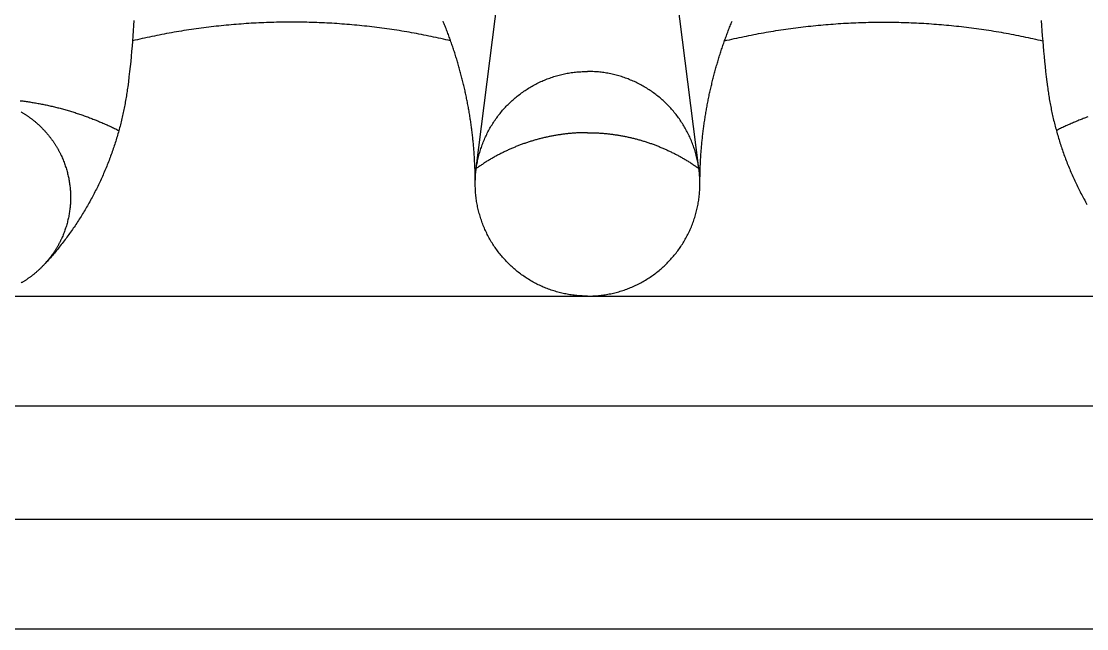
# Model space of a CAD drawing. Extents: x -111 to 2985, y -118 to 122.
# Drawn here: x -13.62 to 11.46, y -73.75 to -59.45 of the extents above; entities that cross this region are included whole.
import ezdxf

# ---------------------------------------------------------------- set-up
doc = ezdxf.new("R2010")
doc.units = 0
doc.layers.add('LAYER_03', color=5, linetype='CONTINUOUS')

msp = doc.modelspace()

# ---------------------------------------------------------------- linework, layer by layer
at = {"layer": 'LAYER_03'}
for points in [[(-2.909, -62.914), (-0.29, -42.262)], [(2.329, -62.914), (-0.29, -42.262)], [(-10.968, -59.431), (-10.975, -59.552), (-10.983, -59.673), (-10.992, -59.794), (-11.001, -59.914), (-11.011, -60.035), (-11.021, -60.155), (-11.033, -60.275), (-11.044, -60.395), (-11.057, -60.515), (-11.07, -60.634), (-11.084, -60.754), (-11.099, -60.873), (-11.114, -60.992)], [(-3.513, -59.911), (-3.57, -59.897), (-3.627, -59.884), (-3.684, -59.871), (-3.742, -59.858), (-3.799, -59.845), (-3.856, -59.833), (-3.913, -59.821), (-3.971, -59.809), (-4.028, -59.797), (-4.086, -59.785), (-4.143, -59.774), (-4.201, -59.762), (-4.259, -59.751), (-4.317, -59.74), (-4.375, -59.73), (-4.432, -59.719), (-4.49, -59.709), (-4.548, -59.699), (-4.606, -59.689), (-4.665, -59.68), (-4.723, -59.67), (-4.781, -59.661), (-4.839, -59.652), (-4.898, -59.644), (-4.956, -59.635), (-5.014, -59.627), (-5.073, -59.619), (-5.131, -59.611), (-5.19, -59.603), (-5.249, -59.596), (-5.307, -59.588), (-5.366, -59.581), (-5.425, -59.574), (-5.483, -59.568), (-5.542, -59.561), (-5.601, -59.555), (-5.66, -59.549), (-5.719, -59.544), (-5.778, -59.538), (-5.836, -59.533), (-5.895, -59.528), (-5.954, -59.523), (-6.013, -59.518), (-6.073, -59.514), (-6.132, -59.509), (-6.191, -59.505), (-6.25, -59.501), (-6.309, -59.498), (-6.368, -59.495), (-6.427, -59.491), (-6.486, -59.488), (-6.546, -59.486), (-6.605, -59.483), (-6.664, -59.481), (-6.723, -59.479), (-6.783, -59.477), (-6.842, -59.475), (-6.901, -59.474), (-6.961, -59.473), (-7.02, -59.472), (-7.079, -59.471), (-7.138, -59.47), (-7.198, -59.47), (-7.257, -59.47), (-7.316, -59.47), (-7.376, -59.47), (-7.435, -59.471), (-7.494, -59.472), (-7.553, -59.473), (-7.613, -59.474), (-7.672, -59.475), (-7.731, -59.477), (-7.791, -59.479), (-7.85, -59.481), (-7.909, -59.483), (-7.968, -59.486), (-8.028, -59.488), (-8.087, -59.491), (-8.146, -59.495), (-8.205, -59.498), (-8.264, -59.501), (-8.323, -59.505), (-8.382, -59.509), (-8.441, -59.514), (-8.501, -59.518), (-8.56, -59.523), (-8.619, -59.528), (-8.678, -59.533), (-8.736, -59.538), (-8.795, -59.544), (-8.854, -59.549), (-8.913, -59.555), (-8.972, -59.561), (-9.031, -59.568), (-9.089, -59.574), (-9.148, -59.581), (-9.207, -59.588), (-9.265, -59.596), (-9.324, -59.603), (-9.383, -59.611), (-9.441, -59.619), (-9.5, -59.627), (-9.558, -59.635), (-9.616, -59.644), (-9.675, -59.652), (-9.733, -59.661), (-9.791, -59.67), (-9.849, -59.68), (-9.908, -59.689), (-9.966, -59.699), (-10.024, -59.709), (-10.082, -59.719), (-10.139, -59.73), (-10.197, -59.74), (-10.255, -59.751), (-10.313, -59.762), (-10.371, -59.774), (-10.428, -59.785), (-10.486, -59.797), (-10.543, -59.809), (-10.601, -59.821), (-10.658, -59.833), (-10.715, -59.845), (-10.772, -59.858), (-10.83, -59.871), (-10.887, -59.884), (-10.944, -59.897), (-11.001, -59.911)], [(-2.934, -63.275), (-2.934, -63.244), (-2.934, -63.214), (-2.935, -63.183), (-2.935, -63.153), (-2.935, -63.122), (-2.936, -63.092), (-2.936, -63.061), (-2.937, -63.031), (-2.938, -63), (-2.939, -62.97), (-2.94, -62.939), (-2.941, -62.909), (-2.942, -62.878), (-2.943, -62.848), (-2.945, -62.817), (-2.946, -62.787), (-2.948, -62.756), (-2.949, -62.726), (-2.951, -62.695), (-2.953, -62.664), (-2.955, -62.634), (-2.957, -62.603), (-2.959, -62.573), (-2.961, -62.542), (-2.963, -62.512), (-2.965, -62.481), (-2.968, -62.451), (-2.971, -62.42), (-2.973, -62.389), (-2.976, -62.359), (-2.979, -62.328), (-2.982, -62.298), (-2.985, -62.267), (-2.988, -62.237), (-2.991, -62.206), (-2.994, -62.176), (-2.998, -62.145), (-3.001, -62.115), (-3.005, -62.084), (-3.009, -62.054), (-3.012, -62.023), (-3.016, -61.993), (-3.02, -61.962), (-3.024, -61.932), (-3.028, -61.902), (-3.033, -61.871), (-3.037, -61.841), (-3.041, -61.81), (-3.046, -61.78), (-3.05, -61.75), (-3.055, -61.719), (-3.06, -61.689), (-3.065, -61.658), (-3.07, -61.628), (-3.075, -61.598), (-3.08, -61.567), (-3.085, -61.537), (-3.091, -61.507), (-3.096, -61.477), (-3.102, -61.446), (-3.107, -61.416), (-3.113, -61.386), (-3.119, -61.356), (-3.125, -61.326), (-3.131, -61.295), (-3.137, -61.265), (-3.143, -61.235), (-3.149, -61.205), (-3.156, -61.175), (-3.162, -61.145), (-3.169, -61.115), (-3.175, -61.085), (-3.182, -61.055), (-3.189, -61.025), (-3.196, -60.995), (-3.203, -60.965), (-3.21, -60.935), (-3.217, -60.905), (-3.225, -60.875), (-3.232, -60.846), (-3.239, -60.816), (-3.247, -60.786), (-3.255, -60.756), (-3.262, -60.727), (-3.27, -60.697), (-3.278, -60.667), (-3.286, -60.638), (-3.294, -60.608), (-3.302, -60.578), (-3.311, -60.549), (-3.319, -60.519), (-3.327, -60.49), (-3.336, -60.46), (-3.345, -60.431), (-3.353, -60.401), (-3.362, -60.372), (-3.371, -60.343), (-3.38, -60.313), (-3.389, -60.284), (-3.398, -60.255), (-3.407, -60.226), (-3.417, -60.196), (-3.426, -60.167), (-3.436, -60.138), (-3.445, -60.109), (-3.455, -60.08), (-3.465, -60.051), (-3.475, -60.022), (-3.485, -59.993), (-3.495, -59.964), (-3.505, -59.935), (-3.515, -59.906), (-3.525, -59.878), (-3.536, -59.849), (-3.546, -59.82), (-3.557, -59.791), (-3.567, -59.763), (-3.578, -59.734), (-3.589, -59.706), (-3.6, -59.677), (-3.611, -59.649), (-3.622, -59.62), (-3.633, -59.592), (-3.644, -59.563), (-3.655, -59.535), (-3.667, -59.507), (-3.678, -59.479), (-3.69, -59.45)], [(2.354, -63.275), (2.354, -63.244), (2.354, -63.214), (2.354, -63.183), (2.355, -63.153), (2.355, -63.122), (2.356, -63.092), (2.356, -63.061), (2.357, -63.031), (2.358, -63), (2.358, -62.97), (2.359, -62.939), (2.361, -62.909), (2.362, -62.878), (2.363, -62.848), (2.364, -62.817), (2.366, -62.787), (2.367, -62.756), (2.369, -62.726), (2.371, -62.695), (2.372, -62.664), (2.374, -62.634), (2.376, -62.603), (2.378, -62.573), (2.381, -62.542), (2.383, -62.512), (2.385, -62.481), (2.388, -62.451), (2.39, -62.42), (2.393, -62.389), (2.396, -62.359), (2.398, -62.328), (2.401, -62.298), (2.404, -62.267), (2.408, -62.237), (2.411, -62.206), (2.414, -62.176), (2.417, -62.145), (2.421, -62.115), (2.425, -62.084), (2.428, -62.054), (2.432, -62.023), (2.436, -61.993), (2.44, -61.962), (2.444, -61.932), (2.448, -61.902), (2.452, -61.871), (2.457, -61.841), (2.461, -61.81), (2.466, -61.78), (2.47, -61.75), (2.475, -61.719), (2.48, -61.689), (2.485, -61.658), (2.49, -61.628), (2.495, -61.598), (2.5, -61.567), (2.505, -61.537), (2.51, -61.507), (2.516, -61.477), (2.521, -61.446), (2.527, -61.416), (2.533, -61.386), (2.539, -61.356), (2.545, -61.326), (2.551, -61.295), (2.557, -61.265), (2.563, -61.235), (2.569, -61.205), (2.575, -61.175), (2.582, -61.145), (2.588, -61.115), (2.595, -61.085), (2.602, -61.055), (2.609, -61.025), (2.616, -60.995), (2.623, -60.965), (2.63, -60.935), (2.637, -60.905), (2.644, -60.875), (2.652, -60.846), (2.659, -60.816), (2.667, -60.786), (2.674, -60.756), (2.682, -60.727), (2.69, -60.697), (2.698, -60.667), (2.706, -60.638), (2.714, -60.608), (2.722, -60.578), (2.73, -60.549), (2.739, -60.519), (2.747, -60.49), (2.756, -60.46), (2.764, -60.431), (2.773, -60.401), (2.782, -60.372), (2.791, -60.343), (2.8, -60.313), (2.809, -60.284), (2.818, -60.255), (2.827, -60.226), (2.837, -60.196), (2.846, -60.167), (2.855, -60.138), (2.865, -60.109), (2.875, -60.08), (2.885, -60.051), (2.894, -60.022), (2.904, -59.993), (2.914, -59.964), (2.924, -59.935), (2.935, -59.906), (2.945, -59.878), (2.955, -59.849), (2.966, -59.82), (2.976, -59.791), (2.987, -59.763), (2.998, -59.734), (3.008, -59.706), (3.019, -59.677), (3.03, -59.649), (3.041, -59.62), (3.052, -59.592), (3.064, -59.563), (3.075, -59.535), (3.086, -59.507), (3.098, -59.479), (3.109, -59.45)], [(2.933, -59.911), (2.99, -59.897), (3.047, -59.884), (3.104, -59.871), (3.161, -59.858), (3.219, -59.845), (3.276, -59.833), (3.333, -59.821), (3.391, -59.809), (3.448, -59.797), (3.506, -59.785), (3.563, -59.774), (3.621, -59.762), (3.679, -59.751), (3.736, -59.74), (3.794, -59.73), (3.852, -59.719), (3.91, -59.709), (3.968, -59.699), (4.026, -59.689), (4.084, -59.68), (4.143, -59.67), (4.201, -59.661), (4.259, -59.652), (4.317, -59.644), (4.376, -59.635), (4.434, -59.627), (4.493, -59.619), (4.551, -59.611), (4.61, -59.603), (4.668, -59.596), (4.727, -59.588), (4.786, -59.581), (4.844, -59.574), (4.903, -59.568), (4.962, -59.561), (5.021, -59.555), (5.079, -59.549), (5.138, -59.544), (5.197, -59.538), (5.256, -59.533), (5.315, -59.528), (5.374, -59.523), (5.433, -59.518), (5.492, -59.514), (5.551, -59.509), (5.61, -59.505), (5.67, -59.501), (5.729, -59.498), (5.788, -59.495), (5.847, -59.491), (5.906, -59.488), (5.965, -59.486), (6.025, -59.483), (6.084, -59.481), (6.143, -59.479), (6.202, -59.477), (6.262, -59.475), (6.321, -59.474), (6.38, -59.473), (6.44, -59.472), (6.499, -59.471), (6.558, -59.47), (6.617, -59.47), (6.677, -59.47), (6.736, -59.47), (6.795, -59.47), (6.855, -59.471), (6.914, -59.472), (6.973, -59.473), (7.033, -59.474), (7.092, -59.475), (7.151, -59.477), (7.21, -59.479), (7.27, -59.481), (7.329, -59.483), (7.388, -59.486), (7.447, -59.488), (7.506, -59.491), (7.566, -59.495), (7.625, -59.498), (7.684, -59.501), (7.743, -59.505), (7.802, -59.509), (7.861, -59.514), (7.92, -59.518), (7.979, -59.523), (8.038, -59.528), (8.097, -59.533), (8.156, -59.538), (8.215, -59.544), (8.274, -59.549), (8.333, -59.555), (8.392, -59.561), (8.45, -59.568), (8.509, -59.574), (8.568, -59.581), (8.627, -59.588), (8.685, -59.596), (8.744, -59.603), (8.802, -59.611), (8.861, -59.619), (8.919, -59.627), (8.978, -59.635), (9.036, -59.644), (9.094, -59.652), (9.153, -59.661), (9.211, -59.67), (9.269, -59.68), (9.327, -59.689), (9.385, -59.699), (9.443, -59.709), (9.501, -59.719), (9.559, -59.73), (9.617, -59.74), (9.675, -59.751), (9.733, -59.762), (9.79, -59.774), (9.848, -59.785), (9.905, -59.797), (9.963, -59.809), (10.02, -59.821), (10.078, -59.833), (10.135, -59.845), (10.192, -59.858), (10.249, -59.871), (10.306, -59.884), (10.363, -59.897), (10.42, -59.911)], [(10.388, -59.431), (10.395, -59.552), (10.403, -59.673), (10.411, -59.794), (10.421, -59.914), (10.43, -60.035), (10.441, -60.155), (10.452, -60.275), (10.464, -60.395), (10.477, -60.515), (10.49, -60.634), (10.504, -60.754), (10.519, -60.873), (10.534, -60.992), (10.539, -61.027), (10.544, -61.063), (10.549, -61.099), (10.554, -61.135), (10.56, -61.171), (10.565, -61.206), (10.571, -61.242), (10.577, -61.278), (10.583, -61.314), (10.59, -61.35), (10.596, -61.385), (10.603, -61.421), (10.61, -61.457), (10.617, -61.493), (10.624, -61.528), (10.631, -61.564), (10.639, -61.6), (10.647, -61.635), (10.655, -61.671), (10.663, -61.707), (10.671, -61.742), (10.679, -61.778), (10.688, -61.814), (10.697, -61.849), (10.706, -61.885), (10.715, -61.92), (10.724, -61.956), (10.734, -61.991), (10.743, -62.026), (10.753, -62.062), (10.763, -62.097), (10.774, -62.132), (10.784, -62.168), (10.795, -62.203), (10.805, -62.238), (10.816, -62.273), (10.827, -62.308), (10.838, -62.343), (10.85, -62.378), (10.861, -62.413), (10.873, -62.448), (10.885, -62.483), (10.897, -62.518), (10.91, -62.553), (10.922, -62.588), (10.935, -62.622), (10.947, -62.657), (10.96, -62.691), (10.974, -62.726), (10.987, -62.76), (11, -62.795), (11.014, -62.829), (11.028, -62.863), (11.042, -62.898), (11.056, -62.932), (11.07, -62.966), (11.085, -63), (11.099, -63.034), (11.114, -63.068), (11.129, -63.102), (11.144, -63.135), (11.16, -63.169), (11.175, -63.202), (11.191, -63.236), (11.207, -63.269), (11.222, -63.303), (11.239, -63.336), (11.255, -63.369), (11.271, -63.402), (11.288, -63.435), (11.305, -63.468), (11.322, -63.501), (11.339, -63.534), (11.356, -63.567), (11.373, -63.599), (11.391, -63.632), (11.409, -63.664), (11.426, -63.697), (11.444, -63.729), (11.463, -63.761)], [(-0.29, -65.919), (-0.322, -65.919), (-0.354, -65.918), (-0.385, -65.917), (-0.417, -65.916), (-0.449, -65.914), (-0.481, -65.912), (-0.513, -65.909), (-0.545, -65.906), (-0.577, -65.903), (-0.609, -65.899), (-0.641, -65.895), (-0.673, -65.891), (-0.705, -65.886), (-0.737, -65.881), (-0.769, -65.875), (-0.801, -65.869), (-0.833, -65.862), (-0.865, -65.856), (-0.897, -65.848), (-0.928, -65.841), (-0.96, -65.832), (-0.992, -65.824), (-1.023, -65.815), (-1.055, -65.806), (-1.086, -65.796), (-1.117, -65.786), (-1.148, -65.776), (-1.179, -65.765), (-1.21, -65.754), (-1.241, -65.742), (-1.272, -65.73), (-1.302, -65.717), (-1.332, -65.705), (-1.362, -65.692), (-1.392, -65.678), (-1.422, -65.664), (-1.452, -65.65), (-1.481, -65.635), (-1.51, -65.62), (-1.539, -65.605), (-1.568, -65.589), (-1.597, -65.573), (-1.625, -65.557), (-1.653, -65.54), (-1.681, -65.523), (-1.709, -65.506), (-1.736, -65.488), (-1.763, -65.47), (-1.79, -65.452), (-1.817, -65.433), (-1.843, -65.415), (-1.869, -65.395), (-1.895, -65.376), (-1.921, -65.356), (-1.946, -65.336), (-1.971, -65.316), (-1.996, -65.295), (-2.02, -65.274), (-2.044, -65.253), (-2.068, -65.232), (-2.091, -65.21), (-2.114, -65.189), (-2.137, -65.167), (-2.16, -65.144), (-2.182, -65.122), (-2.204, -65.099), (-2.226, -65.076), (-2.247, -65.052), (-2.269, -65.029), (-2.29, -65.005), (-2.311, -64.98), (-2.331, -64.955), (-2.351, -64.931), (-2.372, -64.905), (-2.391, -64.88), (-2.411, -64.854), (-2.43, -64.828), (-2.449, -64.801), (-2.467, -64.775), (-2.486, -64.748), (-2.504, -64.721), (-2.521, -64.693), (-2.539, -64.666), (-2.556, -64.638), (-2.572, -64.61), (-2.589, -64.581), (-2.605, -64.553), (-2.62, -64.524), (-2.636, -64.495), (-2.651, -64.466), (-2.665, -64.436), (-2.68, -64.407), (-2.693, -64.377), (-2.707, -64.347), (-2.72, -64.317), (-2.733, -64.287), (-2.745, -64.256), (-2.757, -64.226), (-2.769, -64.195), (-2.78, -64.164), (-2.791, -64.133), (-2.801, -64.102), (-2.812, -64.071), (-2.821, -64.039), (-2.83, -64.008), (-2.839, -63.976), (-2.848, -63.945), (-2.856, -63.913), (-2.864, -63.881), (-2.871, -63.849), (-2.878, -63.818), (-2.884, -63.786), (-2.89, -63.754), (-2.896, -63.722), (-2.901, -63.69), (-2.906, -63.658), (-2.911, -63.626), (-2.915, -63.594), (-2.919, -63.562), (-2.922, -63.53), (-2.925, -63.498), (-2.927, -63.466), (-2.929, -63.434), (-2.931, -63.402), (-2.932, -63.37), (-2.933, -63.338), (-2.934, -63.306), (-2.934, -63.275), (-2.934, -63.243), (-2.933, -63.211), (-2.932, -63.18), (-2.931, -63.148), (-2.929, -63.116), (-2.927, -63.084), (-2.925, -63.052), (-2.922, -63.02), (-2.919, -62.988), (-2.915, -62.956), (-2.911, -62.924), (-2.906, -62.892), (-2.901, -62.86), (-2.896, -62.828), (-2.89, -62.796), (-2.884, -62.764), (-2.878, -62.732), (-2.871, -62.7), (-2.864, -62.668), (-2.856, -62.637), (-2.848, -62.605), (-2.839, -62.573), (-2.83, -62.542), (-2.821, -62.51), (-2.812, -62.479), (-2.801, -62.448), (-2.791, -62.417), (-2.78, -62.386), (-2.769, -62.355), (-2.757, -62.324), (-2.745, -62.293), (-2.733, -62.263), (-2.72, -62.233), (-2.707, -62.203), (-2.693, -62.173), (-2.68, -62.143), (-2.665, -62.113), (-2.651, -62.084), (-2.636, -62.055), (-2.62, -62.026), (-2.605, -61.997), (-2.589, -61.968), (-2.572, -61.94), (-2.556, -61.912), (-2.539, -61.884), (-2.521, -61.856), (-2.504, -61.829), (-2.486, -61.802), (-2.467, -61.775), (-2.449, -61.748), (-2.43, -61.722), (-2.411, -61.696), (-2.391, -61.67), (-2.372, -61.644), (-2.351, -61.619), (-2.331, -61.594), (-2.311, -61.569), (-2.29, -61.545), (-2.269, -61.521), (-2.247, -61.497), (-2.226, -61.474), (-2.204, -61.451), (-2.182, -61.428), (-2.16, -61.405), (-2.137, -61.383), (-2.114, -61.361), (-2.091, -61.339), (-2.068, -61.318), (-2.044, -61.296), (-2.02, -61.275), (-1.996, -61.254), (-1.971, -61.234), (-1.946, -61.213), (-1.921, -61.193), (-1.895, -61.174), (-1.869, -61.154), (-1.843, -61.135), (-1.817, -61.116), (-1.79, -61.097), (-1.763, -61.079), (-1.736, -61.061), (-1.709, -61.044), (-1.681, -61.026), (-1.653, -61.009), (-1.625, -60.992), (-1.597, -60.976), (-1.568, -60.96), (-1.539, -60.944), (-1.51, -60.929), (-1.481, -60.914), (-1.452, -60.9), (-1.422, -60.885), (-1.392, -60.871), (-1.362, -60.858), (-1.332, -60.845), (-1.302, -60.832), (-1.272, -60.82), (-1.241, -60.808), (-1.21, -60.796), (-1.179, -60.785), (-1.148, -60.774), (-1.117, -60.763), (-1.086, -60.753), (-1.055, -60.744), (-1.023, -60.734), (-0.992, -60.726), (-0.96, -60.717), (-0.928, -60.709), (-0.897, -60.701), (-0.865, -60.694), (-0.833, -60.687), (-0.801, -60.681), (-0.769, -60.675), (-0.737, -60.669), (-0.705, -60.664), (-0.673, -60.659), (-0.641, -60.654), (-0.609, -60.65), (-0.577, -60.646), (-0.545, -60.643), (-0.513, -60.64), (-0.481, -60.638), (-0.449, -60.636), (-0.417, -60.634), (-0.385, -60.632), (-0.354, -60.632), (-0.322, -60.631), (-0.29, -60.631)], [(-0.29, -65.919), (-0.258, -65.919), (-0.227, -65.918), (-0.195, -65.917), (-0.163, -65.916), (-0.131, -65.914), (-0.099, -65.912), (-0.067, -65.909), (-0.035, -65.906), (-0.003, -65.903), (0.029, -65.899), (0.061, -65.895), (0.093, -65.891), (0.125, -65.886), (0.157, -65.881), (0.189, -65.875), (0.221, -65.869), (0.253, -65.862), (0.285, -65.856), (0.316, -65.848), (0.348, -65.841), (0.38, -65.832), (0.411, -65.824), (0.443, -65.815), (0.474, -65.806), (0.506, -65.796), (0.537, -65.786), (0.568, -65.776), (0.599, -65.765), (0.63, -65.754), (0.661, -65.742), (0.691, -65.73), (0.722, -65.717), (0.752, -65.705), (0.782, -65.692), (0.812, -65.678), (0.842, -65.664), (0.871, -65.65), (0.901, -65.635), (0.93, -65.62), (0.959, -65.605), (0.988, -65.589), (1.016, -65.573), (1.045, -65.557), (1.073, -65.54), (1.101, -65.523), (1.128, -65.506), (1.156, -65.488), (1.183, -65.47), (1.21, -65.452), (1.237, -65.433), (1.263, -65.415), (1.289, -65.395), (1.315, -65.376), (1.34, -65.356), (1.366, -65.336), (1.391, -65.316), (1.415, -65.295), (1.44, -65.274), (1.464, -65.253), (1.487, -65.232), (1.511, -65.21), (1.534, -65.189), (1.557, -65.167), (1.579, -65.144), (1.602, -65.122), (1.624, -65.099), (1.646, -65.076), (1.667, -65.052), (1.688, -65.029), (1.71, -65.005), (1.73, -64.98), (1.751, -64.955), (1.771, -64.931), (1.791, -64.905), (1.811, -64.88), (1.83, -64.854), (1.85, -64.828), (1.869, -64.801), (1.887, -64.775), (1.905, -64.748), (1.923, -64.721), (1.941, -64.693), (1.958, -64.666), (1.975, -64.638), (1.992, -64.61), (2.008, -64.581), (2.024, -64.553), (2.04, -64.524), (2.055, -64.495), (2.07, -64.466), (2.085, -64.436), (2.099, -64.407), (2.113, -64.377), (2.127, -64.347), (2.14, -64.317), (2.153, -64.287), (2.165, -64.256), (2.177, -64.226), (2.189, -64.195), (2.2, -64.164), (2.211, -64.133), (2.221, -64.102), (2.231, -64.071), (2.241, -64.039), (2.25, -64.008), (2.259, -63.976), (2.268, -63.945), (2.276, -63.913), (2.283, -63.881), (2.291, -63.849), (2.298, -63.818), (2.304, -63.786), (2.31, -63.754), (2.316, -63.722), (2.321, -63.69), (2.326, -63.658), (2.33, -63.626), (2.335, -63.594), (2.338, -63.562), (2.342, -63.53), (2.344, -63.498), (2.347, -63.466), (2.349, -63.434), (2.351, -63.402), (2.352, -63.37), (2.353, -63.338), (2.354, -63.306), (2.354, -63.275), (2.354, -63.243), (2.353, -63.211), (2.352, -63.18), (2.351, -63.148), (2.349, -63.116), (2.347, -63.084), (2.344, -63.052), (2.342, -63.02), (2.338, -62.988), (2.335, -62.956), (2.33, -62.924), (2.326, -62.892), (2.321, -62.86), (2.316, -62.828), (2.31, -62.796), (2.304, -62.764), (2.298, -62.732), (2.291, -62.7), (2.283, -62.668), (2.276, -62.637), (2.268, -62.605), (2.259, -62.573), (2.25, -62.542), (2.241, -62.51), (2.231, -62.479), (2.221, -62.448), (2.211, -62.417), (2.2, -62.386), (2.189, -62.355), (2.177, -62.324), (2.165, -62.293), (2.153, -62.263), (2.14, -62.233), (2.127, -62.203), (2.113, -62.173), (2.099, -62.143), (2.085, -62.113), (2.07, -62.084), (2.055, -62.055), (2.04, -62.026), (2.024, -61.997), (2.008, -61.968), (1.992, -61.94), (1.975, -61.912), (1.958, -61.884), (1.941, -61.856), (1.923, -61.829), (1.905, -61.802), (1.887, -61.775), (1.869, -61.748), (1.85, -61.722), (1.83, -61.696), (1.811, -61.67), (1.791, -61.644), (1.771, -61.619), (1.751, -61.594), (1.73, -61.569), (1.71, -61.545), (1.688, -61.521), (1.667, -61.497), (1.646, -61.474), (1.624, -61.451), (1.602, -61.428), (1.579, -61.405), (1.557, -61.383), (1.534, -61.361), (1.511, -61.339), (1.487, -61.318), (1.464, -61.296), (1.44, -61.275), (1.415, -61.254), (1.391, -61.234), (1.366, -61.213), (1.34, -61.193), (1.315, -61.174), (1.289, -61.154), (1.263, -61.135), (1.237, -61.116), (1.21, -61.097), (1.183, -61.079), (1.156, -61.061), (1.128, -61.044), (1.101, -61.026), (1.073, -61.009), (1.045, -60.992), (1.016, -60.976), (0.988, -60.96), (0.959, -60.944), (0.93, -60.929), (0.901, -60.914), (0.871, -60.9), (0.842, -60.885), (0.812, -60.871), (0.782, -60.858), (0.752, -60.845), (0.722, -60.832), (0.691, -60.82), (0.661, -60.808), (0.63, -60.796), (0.599, -60.785), (0.568, -60.774), (0.537, -60.763), (0.506, -60.753), (0.474, -60.744), (0.443, -60.734), (0.411, -60.726), (0.38, -60.717), (0.348, -60.709), (0.316, -60.701), (0.285, -60.694), (0.253, -60.687), (0.221, -60.681), (0.189, -60.675), (0.157, -60.669), (0.125, -60.664), (0.093, -60.659), (0.061, -60.654), (0.029, -60.65), (-0.003, -60.646), (-0.035, -60.643), (-0.067, -60.64), (-0.099, -60.638), (-0.131, -60.636), (-0.163, -60.634), (-0.195, -60.632), (-0.227, -60.632), (-0.258, -60.631), (-0.29, -60.631)], [(-11.114, -60.992), (-11.119, -61.027), (-11.124, -61.063), (-11.129, -61.099), (-11.134, -61.135), (-11.14, -61.171), (-11.145, -61.206), (-11.151, -61.242), (-11.157, -61.278), (-11.163, -61.314), (-11.17, -61.35), (-11.176, -61.385), (-11.183, -61.421), (-11.19, -61.457), (-11.197, -61.493), (-11.204, -61.528), (-11.212, -61.564), (-11.219, -61.6), (-11.227, -61.635), (-11.235, -61.671), (-11.243, -61.707), (-11.251, -61.742), (-11.26, -61.778), (-11.268, -61.814), (-11.277, -61.849), (-11.286, -61.885), (-11.295, -61.92), (-11.305, -61.956), (-11.314, -61.991), (-11.324, -62.026), (-11.334, -62.062), (-11.344, -62.097), (-11.354, -62.132), (-11.364, -62.168), (-11.375, -62.203), (-11.386, -62.238), (-11.396, -62.273), (-11.407, -62.308), (-11.419, -62.343), (-11.43, -62.378), (-11.442, -62.413), (-11.454, -62.448), (-11.465, -62.483), (-11.478, -62.518), (-11.49, -62.553), (-11.502, -62.588), (-11.515, -62.622), (-11.528, -62.657), (-11.541, -62.691), (-11.554, -62.726), (-11.567, -62.76), (-11.581, -62.795), (-11.594, -62.829), (-11.608, -62.863), (-11.622, -62.898), (-11.636, -62.932), (-11.65, -62.966), (-11.665, -63), (-11.68, -63.034), (-11.694, -63.068), (-11.709, -63.102), (-11.725, -63.135), (-11.74, -63.169), (-11.755, -63.202), (-11.771, -63.236), (-11.787, -63.269), (-11.803, -63.303), (-11.819, -63.336), (-11.835, -63.369), (-11.852, -63.402), (-11.868, -63.435), (-11.885, -63.468), (-11.902, -63.501), (-11.919, -63.534), (-11.936, -63.567), (-11.954, -63.599), (-11.971, -63.632), (-11.989, -63.664), (-12.007, -63.697), (-12.025, -63.729), (-12.043, -63.761), (-12.061, -63.793), (-12.08, -63.825), (-12.098, -63.857), (-12.117, -63.889), (-12.136, -63.92), (-12.155, -63.952), (-12.174, -63.983), (-12.194, -64.015), (-12.213, -64.046), (-12.233, -64.077), (-12.253, -64.108), (-12.272, -64.139), (-12.293, -64.17), (-12.313, -64.201), (-12.333, -64.231), (-12.354, -64.262), (-12.374, -64.292), (-12.395, -64.323), (-12.416, -64.353), (-12.437, -64.383), (-12.458, -64.413), (-12.48, -64.443), (-12.501, -64.472), (-12.523, -64.502), (-12.544, -64.531), (-12.566, -64.561), (-12.588, -64.59), (-12.61, -64.619), (-12.633, -64.648), (-12.655, -64.677), (-12.678, -64.706), (-12.7, -64.734), (-12.723, -64.763), (-12.746, -64.791), (-12.769, -64.82), (-12.792, -64.848), (-12.815, -64.876), (-12.838, -64.904), (-12.862, -64.931), (-12.886, -64.959), (-12.909, -64.986), (-12.933, -65.014), (-12.957, -65.041), (-12.981, -65.068), (-13.005, -65.095), (-13.029, -65.122), (-13.054, -65.148), (-13.078, -65.175)], [(-13.641, -61.319), (-13.613, -61.322), (-13.585, -61.326), (-13.558, -61.329), (-13.53, -61.333), (-13.502, -61.337), (-13.474, -61.341), (-13.446, -61.345), (-13.419, -61.349), (-13.391, -61.354), (-13.363, -61.358), (-13.335, -61.363), (-13.308, -61.367), (-13.28, -61.372), (-13.252, -61.377), (-13.225, -61.382), (-13.197, -61.387), (-13.169, -61.392), (-13.142, -61.398), (-13.114, -61.403), (-13.087, -61.409), (-13.059, -61.414), (-13.032, -61.42), (-13.004, -61.426), (-12.977, -61.432), (-12.949, -61.438), (-12.922, -61.444), (-12.895, -61.451), (-12.867, -61.457), (-12.84, -61.464), (-12.813, -61.47), (-12.785, -61.477), (-12.758, -61.484), (-12.731, -61.491), (-12.704, -61.498), (-12.677, -61.505), (-12.649, -61.513), (-12.622, -61.52), (-12.595, -61.528), (-12.568, -61.535), (-12.541, -61.543), (-12.514, -61.551), (-12.487, -61.559), (-12.461, -61.567), (-12.434, -61.575), (-12.407, -61.583), (-12.38, -61.592), (-12.353, -61.6), (-12.327, -61.609), (-12.3, -61.617), (-12.273, -61.626), (-12.247, -61.635), (-12.22, -61.644), (-12.194, -61.653), (-12.167, -61.662), (-12.141, -61.672), (-12.115, -61.681), (-12.088, -61.691), (-12.062, -61.7), (-12.036, -61.71), (-12.01, -61.72), (-11.984, -61.73), (-11.957, -61.74), (-11.931, -61.75), (-11.905, -61.76), (-11.88, -61.771), (-11.854, -61.781), (-11.828, -61.792), (-11.802, -61.802), (-11.776, -61.813), (-11.751, -61.824), (-11.725, -61.835), (-11.699, -61.846), (-11.674, -61.857), (-11.648, -61.868), (-11.623, -61.879), (-11.598, -61.891), (-11.572, -61.902), (-11.547, -61.914), (-11.522, -61.926), (-11.497, -61.937), (-11.472, -61.949), (-11.447, -61.961), (-11.422, -61.973), (-11.397, -61.985), (-11.372, -61.998), (-11.347, -62.01), (-11.323, -62.022)], [(-13.625, -61.582), (-13.612, -61.589), (-13.599, -61.597), (-13.586, -61.604), (-13.574, -61.612), (-13.561, -61.62), (-13.548, -61.628), (-13.536, -61.636), (-13.523, -61.644), (-13.511, -61.652), (-13.498, -61.66), (-13.486, -61.668), (-13.474, -61.676), (-13.461, -61.685), (-13.449, -61.693), (-13.437, -61.702), (-13.425, -61.711), (-13.413, -61.719), (-13.401, -61.728), (-13.389, -61.737), (-13.377, -61.746), (-13.365, -61.755), (-13.353, -61.765), (-13.341, -61.774), (-13.329, -61.783), (-13.318, -61.793), (-13.306, -61.802), (-13.295, -61.812), (-13.283, -61.821), (-13.272, -61.831), (-13.26, -61.841), (-13.249, -61.851), (-13.238, -61.861), (-13.227, -61.871), (-13.215, -61.881), (-13.204, -61.891), (-13.193, -61.901), (-13.182, -61.911), (-13.172, -61.922), (-13.161, -61.932), (-13.15, -61.943), (-13.139, -61.953), (-13.129, -61.964), (-13.118, -61.975), (-13.108, -61.986), (-13.097, -61.996), (-13.087, -62.007), (-13.077, -62.018), (-13.067, -62.029), (-13.057, -62.041), (-13.047, -62.052), (-13.037, -62.063), (-13.027, -62.074), (-13.017, -62.086), (-13.007, -62.097), (-12.998, -62.109), (-12.988, -62.12), (-12.979, -62.132), (-12.969, -62.143), (-12.96, -62.155), (-12.951, -62.167), (-12.941, -62.179), (-12.932, -62.191), (-12.923, -62.203), (-12.914, -62.215), (-12.906, -62.227), (-12.897, -62.239), (-12.888, -62.251), (-12.879, -62.263), (-12.871, -62.275), (-12.862, -62.288), (-12.854, -62.3), (-12.846, -62.312), (-12.838, -62.325), (-12.83, -62.337), (-12.822, -62.35), (-12.814, -62.362), (-12.806, -62.375), (-12.798, -62.388), (-12.79, -62.4), (-12.783, -62.413), (-12.775, -62.426), (-12.768, -62.439), (-12.761, -62.451), (-12.753, -62.464), (-12.746, -62.477), (-12.739, -62.49), (-12.732, -62.503), (-12.725, -62.516), (-12.719, -62.529), (-12.712, -62.542), (-12.705, -62.555), (-12.699, -62.568), (-12.692, -62.581), (-12.686, -62.595), (-12.68, -62.608), (-12.667, -62.634), (-12.656, -62.661), (-12.644, -62.687), (-12.633, -62.714), (-12.622, -62.741), (-12.612, -62.768), (-12.602, -62.795), (-12.592, -62.822), (-12.583, -62.849), (-12.574, -62.876), (-12.565, -62.903), (-12.557, -62.93), (-12.549, -62.957), (-12.541, -62.984), (-12.534, -63.011), (-12.527, -63.038), (-12.521, -63.065), (-12.514, -63.092), (-12.508, -63.119), (-12.503, -63.146), (-12.498, -63.173), (-12.493, -63.2), (-12.489, -63.227), (-12.484, -63.254), (-12.481, -63.281), (-12.477, -63.307), (-12.474, -63.334), (-12.471, -63.361), (-12.468, -63.387), (-12.466, -63.414), (-12.464, -63.44), (-12.463, -63.466), (-12.461, -63.492), (-12.46, -63.518), (-12.46, -63.544), (-12.459, -63.57), (-12.459, -63.596), (-12.459, -63.622), (-12.46, -63.647), (-12.46, -63.673), (-12.461, -63.699), (-12.463, -63.726), (-12.464, -63.752), (-12.466, -63.778), (-12.468, -63.805), (-12.471, -63.831), (-12.474, -63.858), (-12.477, -63.884), (-12.481, -63.911), (-12.484, -63.938), (-12.489, -63.965), (-12.493, -63.992), (-12.498, -64.019), (-12.503, -64.046), (-12.508, -64.073), (-12.514, -64.1), (-12.521, -64.127), (-12.527, -64.154), (-12.534, -64.181), (-12.541, -64.208), (-12.549, -64.235), (-12.557, -64.262), (-12.565, -64.289), (-12.574, -64.316), (-12.583, -64.343), (-12.592, -64.37), (-12.602, -64.397), (-12.612, -64.424), (-12.622, -64.451), (-12.633, -64.478), (-12.644, -64.504), (-12.656, -64.531), (-12.667, -64.558), (-12.68, -64.584), (-12.686, -64.597), (-12.692, -64.61), (-12.699, -64.624), (-12.705, -64.637), (-12.712, -64.65), (-12.719, -64.663), (-12.725, -64.676), (-12.732, -64.689), (-12.739, -64.702), (-12.746, -64.715), (-12.753, -64.728), (-12.761, -64.74), (-12.768, -64.753), (-12.775, -64.766), (-12.783, -64.779), (-12.79, -64.792), (-12.798, -64.804), (-12.806, -64.817), (-12.814, -64.829), (-12.822, -64.842), (-12.83, -64.855), (-12.838, -64.867), (-12.846, -64.879), (-12.854, -64.892), (-12.862, -64.904), (-12.871, -64.916), (-12.879, -64.929), (-12.888, -64.941), (-12.897, -64.953), (-12.906, -64.965), (-12.914, -64.977), (-12.923, -64.989), (-12.932, -65.001), (-12.941, -65.013), (-12.951, -65.025), (-12.96, -65.037), (-12.969, -65.048), (-12.979, -65.06), (-12.988, -65.072), (-12.998, -65.083), (-13.007, -65.095), (-13.017, -65.106), (-13.027, -65.117), (-13.037, -65.129), (-13.047, -65.14), (-13.057, -65.151), (-13.067, -65.162), (-13.077, -65.173), (-13.087, -65.184), (-13.097, -65.195), (-13.108, -65.206), (-13.118, -65.217), (-13.129, -65.228), (-13.139, -65.238), (-13.15, -65.249), (-13.161, -65.26), (-13.172, -65.27), (-13.182, -65.28), (-13.193, -65.291), (-13.204, -65.301), (-13.215, -65.311), (-13.227, -65.321), (-13.238, -65.331), (-13.249, -65.341), (-13.26, -65.351), (-13.272, -65.361), (-13.283, -65.371), (-13.295, -65.38), (-13.306, -65.39), (-13.318, -65.399), (-13.329, -65.409), (-13.341, -65.418), (-13.353, -65.427), (-13.365, -65.436), (-13.377, -65.446), (-13.389, -65.455), (-13.401, -65.463), (-13.413, -65.472), (-13.425, -65.481), (-13.437, -65.49), (-13.449, -65.498), (-13.461, -65.507), (-13.474, -65.515), (-13.486, -65.524), (-13.498, -65.532), (-13.511, -65.54), (-13.523, -65.548), (-13.536, -65.556), (-13.548, -65.564), (-13.561, -65.572), (-13.574, -65.58), (-13.586, -65.587), (-13.599, -65.595), (-13.612, -65.602), (-13.625, -65.61)], [(11.482, -61.7), (11.456, -61.71), (11.429, -61.72), (11.403, -61.73), (11.377, -61.74), (11.351, -61.75), (11.325, -61.76), (11.299, -61.771), (11.273, -61.781), (11.248, -61.792), (11.222, -61.802), (11.196, -61.813), (11.17, -61.824), (11.145, -61.835), (11.119, -61.846), (11.094, -61.857), (11.068, -61.868), (11.043, -61.879), (11.017, -61.891), (10.992, -61.902), (10.967, -61.914), (10.942, -61.926), (10.917, -61.937), (10.892, -61.949), (10.867, -61.961), (10.842, -61.973), (10.817, -61.985), (10.792, -61.998), (10.767, -62.01), (10.742, -62.022)], [(-0.29, -62.072), (-0.312, -62.072), (-0.333, -62.072), (-0.355, -62.072), (-0.376, -62.073), (-0.398, -62.073), (-0.419, -62.074), (-0.441, -62.074), (-0.463, -62.075), (-0.484, -62.076), (-0.506, -62.077), (-0.527, -62.078), (-0.549, -62.079), (-0.571, -62.081), (-0.592, -62.082), (-0.614, -62.084), (-0.636, -62.085), (-0.657, -62.087), (-0.679, -62.089), (-0.701, -62.091), (-0.722, -62.093), (-0.744, -62.095), (-0.766, -62.097), (-0.787, -62.1), (-0.809, -62.102), (-0.831, -62.105), (-0.852, -62.107), (-0.874, -62.11), (-0.896, -62.113), (-0.917, -62.116), (-0.939, -62.119), (-0.961, -62.122), (-0.982, -62.126), (-1.004, -62.129), (-1.025, -62.133), (-1.047, -62.136), (-1.069, -62.14), (-1.09, -62.144), (-1.112, -62.148), (-1.133, -62.152), (-1.155, -62.156), (-1.176, -62.16), (-1.198, -62.165), (-1.219, -62.169), (-1.241, -62.174), (-1.262, -62.178), (-1.284, -62.183), (-1.305, -62.188), (-1.327, -62.193), (-1.348, -62.198), (-1.369, -62.203), (-1.391, -62.209), (-1.412, -62.214), (-1.433, -62.22), (-1.455, -62.225), (-1.476, -62.231), (-1.497, -62.237), (-1.518, -62.243), (-1.539, -62.249), (-1.561, -62.255), (-1.582, -62.262), (-1.603, -62.268), (-1.624, -62.274), (-1.645, -62.281), (-1.666, -62.288), (-1.687, -62.295), (-1.708, -62.301), (-1.729, -62.308), (-1.749, -62.316), (-1.77, -62.323), (-1.791, -62.33), (-1.812, -62.337), (-1.832, -62.345), (-1.853, -62.353), (-1.874, -62.36), (-1.894, -62.368), (-1.915, -62.376), (-1.935, -62.384), (-1.956, -62.392), (-1.976, -62.4), (-1.997, -62.409), (-2.017, -62.417), (-2.037, -62.425), (-2.057, -62.434), (-2.078, -62.443), (-2.098, -62.452), (-2.118, -62.46), (-2.138, -62.469), (-2.158, -62.479), (-2.178, -62.488), (-2.198, -62.497), (-2.217, -62.506), (-2.237, -62.516), (-2.257, -62.525), (-2.277, -62.535), (-2.296, -62.545), (-2.316, -62.554), (-2.335, -62.564), (-2.355, -62.574), (-2.374, -62.585), (-2.394, -62.595), (-2.413, -62.605), (-2.432, -62.615), (-2.451, -62.626), (-2.47, -62.636), (-2.489, -62.647), (-2.508, -62.658), (-2.527, -62.668), (-2.546, -62.679), (-2.565, -62.69), (-2.584, -62.701), (-2.602, -62.713), (-2.621, -62.724), (-2.64, -62.735), (-2.658, -62.746), (-2.676, -62.758), (-2.695, -62.769), (-2.713, -62.781), (-2.731, -62.793), (-2.749, -62.805), (-2.767, -62.817), (-2.785, -62.828), (-2.803, -62.841), (-2.821, -62.853), (-2.839, -62.865), (-2.857, -62.877), (-2.874, -62.889), (-2.892, -62.902), (-2.909, -62.914)], [(-0.29, -62.072), (-0.269, -62.072), (-0.247, -62.072), (-0.226, -62.072), (-0.204, -62.073), (-0.182, -62.073), (-0.161, -62.074), (-0.139, -62.074), (-0.118, -62.075), (-0.096, -62.076), (-0.074, -62.077), (-0.053, -62.078), (-0.031, -62.079), (-0.01, -62.081), (0.012, -62.082), (0.034, -62.084), (0.055, -62.085), (0.077, -62.087), (0.099, -62.089), (0.12, -62.091), (0.142, -62.093), (0.164, -62.095), (0.185, -62.097), (0.207, -62.1), (0.229, -62.102), (0.25, -62.105), (0.272, -62.107), (0.294, -62.11), (0.315, -62.113), (0.337, -62.116), (0.359, -62.119), (0.38, -62.122), (0.402, -62.126), (0.424, -62.129), (0.445, -62.133), (0.467, -62.136), (0.488, -62.14), (0.51, -62.144), (0.532, -62.148), (0.553, -62.152), (0.575, -62.156), (0.596, -62.16), (0.618, -62.165), (0.639, -62.169), (0.661, -62.174), (0.682, -62.178), (0.704, -62.183), (0.725, -62.188), (0.746, -62.193), (0.768, -62.198), (0.789, -62.203), (0.811, -62.209), (0.832, -62.214), (0.853, -62.22), (0.874, -62.225), (0.896, -62.231), (0.917, -62.237), (0.938, -62.243), (0.959, -62.249), (0.98, -62.255), (1.001, -62.262), (1.023, -62.268), (1.044, -62.274), (1.065, -62.281), (1.086, -62.288), (1.107, -62.295), (1.127, -62.301), (1.148, -62.308), (1.169, -62.316), (1.19, -62.323), (1.211, -62.33), (1.231, -62.337), (1.252, -62.345), (1.273, -62.353), (1.293, -62.36), (1.314, -62.368), (1.335, -62.376), (1.355, -62.384), (1.376, -62.392), (1.396, -62.4), (1.416, -62.409), (1.437, -62.417), (1.457, -62.425), (1.477, -62.434), (1.497, -62.443), (1.517, -62.452), (1.538, -62.46), (1.558, -62.469), (1.578, -62.479), (1.598, -62.488), (1.617, -62.497), (1.637, -62.506), (1.657, -62.516), (1.677, -62.525), (1.696, -62.535), (1.716, -62.545), (1.736, -62.554), (1.755, -62.564), (1.775, -62.574), (1.794, -62.585), (1.813, -62.595), (1.833, -62.605), (1.852, -62.615), (1.871, -62.626), (1.89, -62.636), (1.909, -62.647), (1.928, -62.658), (1.947, -62.668), (1.966, -62.679), (1.985, -62.69), (2.003, -62.701), (2.022, -62.713), (2.041, -62.724), (2.059, -62.735), (2.078, -62.746), (2.096, -62.758), (2.114, -62.769), (2.133, -62.781), (2.151, -62.793), (2.169, -62.805), (2.187, -62.817), (2.205, -62.828), (2.223, -62.841), (2.241, -62.853), (2.259, -62.865), (2.276, -62.877), (2.294, -62.889), (2.312, -62.902), (2.329, -62.914)], [(-29.274, -65.919), (28.693, -65.919)], [(-29.274, -68.499), (28.693, -68.499)], [(-29.274, -71.166), (28.693, -71.166)], [(-29.274, -73.747), (28.693, -73.747)]]:
    msp.add_lwpolyline(points, dxfattribs=at)

doc.saveas('drawing.dxf')
